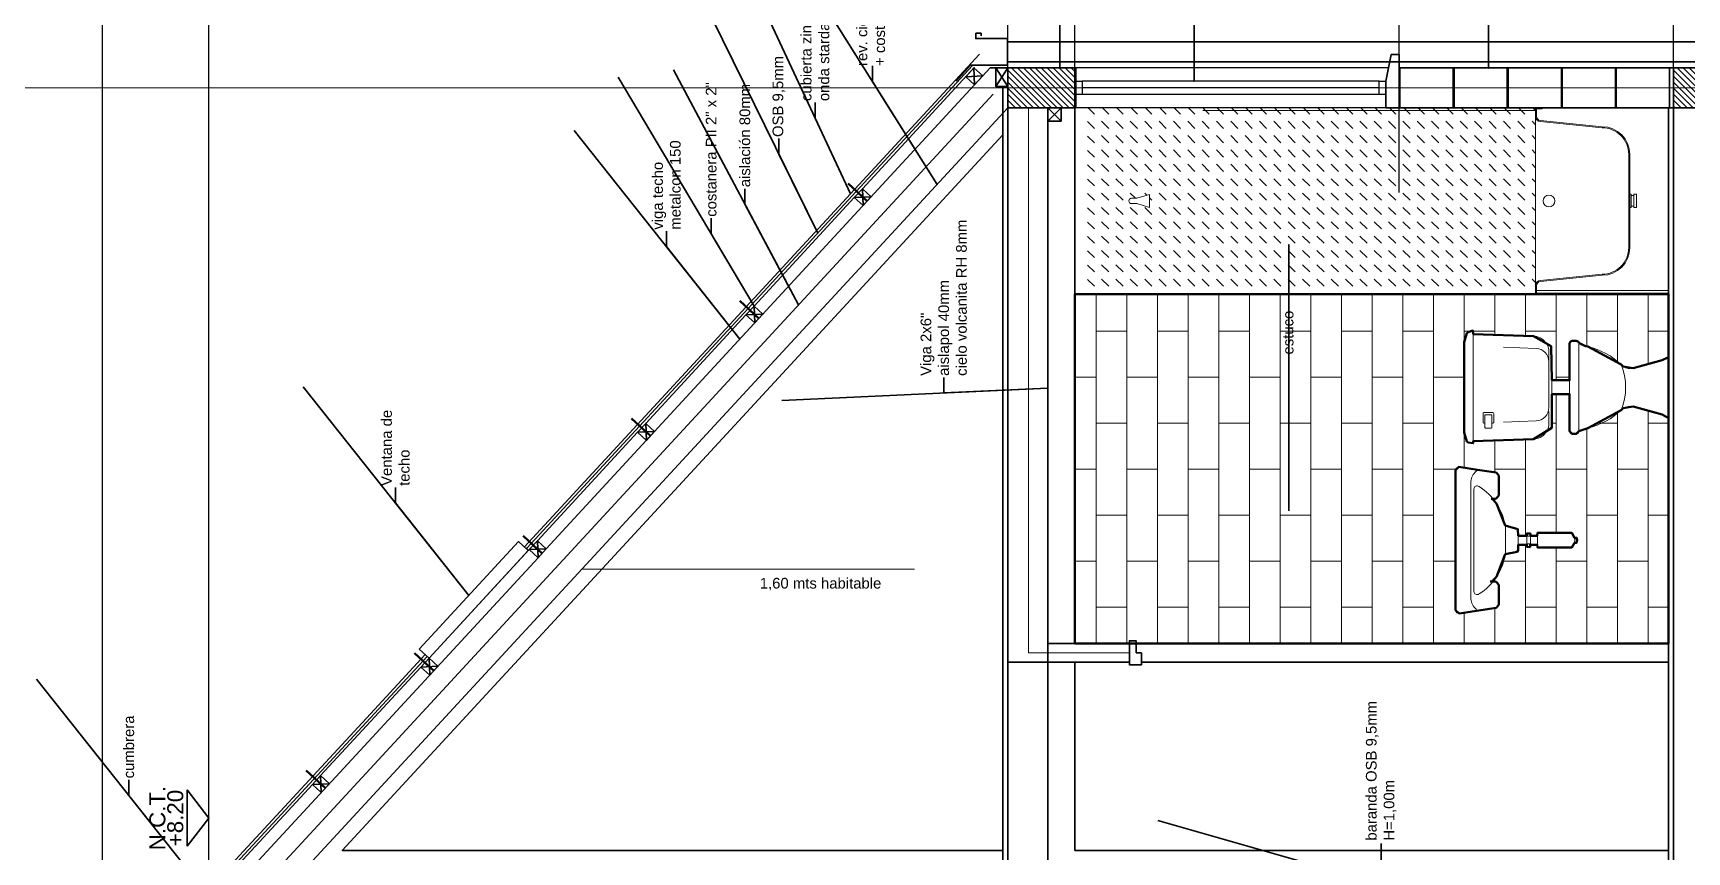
# Model space of a CAD drawing. Header units: metres. Extents: x 45 to 666, y -23 to 325.
# Drawn here: x 86.77 to 92.99, y 47.27 to 50.34 of the extents above; entities that cross this region are included whole.
import ezdxf
from ezdxf.enums import TextEntityAlignment as Align

# ---------------------------------------------------------------- set-up
doc = ezdxf.new("R2010")
doc.units = ezdxf.units.M
doc.header["$LTSCALE"] = 5
doc.header["$MEASUREMENT"] = 0
doc.linetypes.add('HIDDEN', pattern=[0.375, 0.25, -0.125])
doc.layers.get('0').update_dxf_attribs({"color": 30})
doc.layers.get('DEFPOINTS').update_dxf_attribs({"color": 210})
for name, color, linetype, lineweight in [('A-ANNO-DIMS', 3, 'Continuous', 18), ('A-ANNO-NOTE', 7, 'Continuous', 35), ('A-ANNO-SYMB', 3, 'Continuous', 18), ('A-ANNO-TEXT', 3, 'Continuous', 18), ('A-ELEV-MBE1', 7, 'Continuous', 35), ('A-ELEV-OTLN', 1, 'Continuous', 50), ('A-ELEV-PATT', 8, 'Continuous', 18), ('A-FLOR-OVHD', 3, 'HIDDEN', 18), ('A-FURN', 8, 'Continuous', 18), ('A-GLAZ-FULL', 4, 'Continuous', 25), ('A-WALL-BATT', 8, 'BATTING', 18), ('A-WALL-FULL', 7, 'Continuous', 35), ('A-WALL-FULL-EXTR', 7, 'Continuous', 35)]:
    doc.layers.add(name, color=color, linetype=linetype, lineweight=lineweight)
doc.styles.add('E-ARIAL', font='arial.ttf')
doc.styles.add('E-ROMANS', font='romans.shx', dxfattribs={"width": 0.8})
doc.linetypes.add('BATTING', pattern='A,0.0001,-0.1,[134,ltypeshp.shx,S=0.1,R=0,X=-0.1,Y=0],-0.2,[134,ltypeshp.shx,S=0.1,R=180,X=0.1,Y=0],-0.1', length=0.4001)
doc.dimstyles.new('E-0050_TICK_18', dxfattribs={"dimscale": 0.001, "dimtxt": 90, "dimasz": 90, "dimexe": 45, "dimexo": 30, "dimgap": 45, "dimtad": 0, "dimzin": 0, "dimdsep": 46, "dimtxsty": 'E-ROMANS', "dimblk": 'OBLIQUE', "dimcen": 45, "dimclrd": 256, "dimclre": 256, "dimclrt": 256, "dimadec": 0, "dimazin": 0, "dimtfac": 1, "dimtmove": 1, "dimatfit": 3, "dimldrblk": 'OPEN90', "dimfxl": 1, "dimtfill": 1, "dimtolj": 1, "dimtzin": 0, "dimarcsym": 0})
doc.dimstyles.new('E-0200_TICK_12', dxfattribs={"dimscale": 0.001, "dimtxt": 240, "dimasz": 240, "dimexe": 120, "dimexo": 80, "dimgap": 120, "dimtad": 0, "dimzin": 0, "dimdsep": 46, "dimtxsty": 'E-ROMANS', "dimblk": 'OBLIQUE', "dimcen": 120, "dimclrd": 256, "dimclre": 256, "dimclrt": 256, "dimadec": 0, "dimazin": 0, "dimtfac": 1, "dimtmove": 1, "dimatfit": 3, "dimldrblk": 'OPEN90', "dimfxl": 1, "dimtfill": 1, "dimtolj": 1, "dimtzin": 0, "dimlwd": -1, "dimarcsym": 0})

# ---------------------------------------------------------------- blocks, each defined once
blk = doc.blocks.new('TAG-LEVEL-CO')
for points in [[(0.352, 0.272), (-0.352, 0.272)], [(0.352, 0.272), (0, 0), (-0.352, 0.272)]]:
    blk.add_lwpolyline(points)
at = {"style": 'E-ARIAL'}
for tag, p in [('N.P.T.', (0, 0.486)), ('%%P0,00', (0, 0.262))]:
    blk.add_attdef(tag, text='', height=0.2, dxfattribs=at).set_placement(p, align=Align.BOTTOM_CENTER)
blk = doc.blocks.new('LO-ELEV-FR')
for p, q in [((0.0729, 0.2553), (0.0815, 0.2648)), ((0.0574, 0.2151), (0.0574, 0)), ((0.0687, 0.1925), (0.0687, 0)), ((0.0574, -0.2152), (0.0574, 0)), ((0.0687, -0.1926), (0.0687, 0)), ((0.1861, 0.0556), (0.2305, 0.0435)), ((0.1871, 0), (0.1871, 0.0448)), ((0.1871, 0), (0.1871, -0.0448)), ((0.2349, -0.0378), (0.2349, 0.0378)), ((0.2678, 0.0169), (0.2349, 0.0169)), ((0.2678, 0.0146), (0.2806, 0.0146)), ((0.3066, 0.0169), (0.2806, 0.0169)), ((0.3068, -0.0274), (0.3068, 0.0272)), ((0.4364, 0.0272), (0.3068, 0.0272)), ((0.4464, 0.0092), (0.454, 0.0092)), ((0.1861, -0.0556), (0.2305, -0.0435)), ((0.2678, -0.0171), (0.2349, -0.0171)), ((0.2678, -0.0136), (0.2806, -0.0136)), ((0.3066, -0.0171), (0.2806, -0.0171)), ((0.4364, -0.0274), (0.3068, -0.0274)), ((0.4464, -0.0093), (0.454, -0.0093)), ((0.0729, -0.2553), (0.0815, -0.2648))]:
    blk.add_line(p, q)
blk.add_lwpolyline([(0.1408, 0.1548), (0.1516, 0.1565, 0.371028), (0.1617, 0.1683), (0.1617, 0.2424, 0.371028), (0.1516, 0.2542), (0.0137, 0.275, 0.45876), (0, 0.2632), (0, 0), (0, -0.2633, 0.45876), (0.0137, -0.275), (0.1516, -0.2543, 0.371028), (0.1617, -0.2425), (0.1617, -0.1683, 0.371028), (0.1516, -0.1565), (0.1408, -0.1549)], format="xyb")
blk.add_lwpolyline([(0.2688, -0.0261), (0.2796, -0.0261, 0.414214), (0.2806, -0.0251), (0.2806, 0.025, 0.414214), (0.2796, 0.0259), (0.2688, 0.0259, 0.414214), (0.2678, 0.025), (0.2678, -0.0251, 0.414214)], format="xyb", close=True)
for centre, radius, start, end in [((0.1169, 0.2151), 0.0596, 137.65758, 180), ((0.0806, 0.1925), 0.0119, 51.1048, 180), ((-0.029, 0.0174), 0.2184, 9.39892, 57.5783), ((0.1275, 0.0448), 0.0596, 0, 7.94603), ((0.2289, 0.0378), 0.00596, 0, 74.78742), ((0.4084, -0.0001), 0.0391, 315.7069, 44.2931), ((0.441, -0.0001), 0.0159, 324.6242, 35.3758), ((-0.0291, -0.0174), 0.2186, 302.43777, 350.60488), ((0.1275, -0.0448), 0.0596, 352.05397, 0), ((0.2289, -0.0378), 0.00596, 285.21258, 0), ((0.1169, -0.2152), 0.0596, 180, 222.34242), ((0.0806, -0.1926), 0.0119, 180, 308.8952)]:
    blk.add_arc(centre, radius, start, end)
blk = doc.blocks.new('WC-ELEV-FR')
for p, q in [((-0.735, 0.2131), (-0.7527, 0.2075)), ((-0.7337, -0.2092), (-0.7337, 0.2122)), ((-0.7337, -0.202), (-0.7337, 0.205)), ((-0.7337, 0.2), (-0.5076, 0.1924)), ((-0.7687, 0), (-0.7687, 0.1702)), ((-0.6197, 0.151), (-0.4977, 0.1463)), ((-0.4412, 0.1543), (-0.4532, 0.1612)), ((-0.4497, 0.1344), (-0.4497, 0.091)), ((-0.4387, 0.15), (-0.4387, 0.0629)), ((-0.372, 0), (-0.372, 0.165)), ((-0.362, 0.175), (-0.347, 0.175)), ((-0.337, 0), (-0.337, 0.165)), ((-0.4497, -0.001), (-0.4497, 0.0964)), ((-0.4387, -0.0649), (-0.4387, 0.1177)), ((-0.1338, 0.0724), (-0.0245, 0.1016)), ((-0.0069, 0.1125), (0, 0.1125)), ((0, 0.1125), (0, -0.1125)), ((-0.7687, 0), (-0.7687, -0.1702)), ((-0.4387, 0.025), (-0.372, 0.025)), ((-0.372, 0), (-0.372, -0.165)), ((-0.337, 0), (-0.337, -0.165)), ((-0.4497, -0.001), (-0.4497, -0.0763)), ((-0.4387, -0.025), (-0.372, -0.025)), ((-0.697, -0.0978), (-0.697, -0.1318)), ((-0.694, -0.0948), (-0.66, -0.0948)), ((-0.69, -0.1048), (-0.69, -0.1508)), ((-0.688, -0.1028), (-0.666, -0.1028)), ((-0.664, -0.1048), (-0.664, -0.1508)), ((-0.657, -0.0978), (-0.657, -0.1318)), ((-0.4497, -0.1344), (-0.4497, -0.091)), ((-0.4387, -0.1519), (-0.4387, -0.0649)), ((-0.1338, -0.0724), (-0.0245, -0.1016)), ((-0.0069, -0.1125), (0, -0.1125)), ((-0.694, -0.1348), (-0.69, -0.1348)), ((-0.688, -0.1528), (-0.666, -0.1528)), ((-0.664, -0.1348), (-0.66, -0.1348)), ((-0.6197, -0.131), (-0.4977, -0.1263)), ((-0.4412, -0.1563), (-0.4532, -0.1632)), ((-0.362, -0.175), (-0.347, -0.175)), ((-0.735, -0.2101), (-0.7527, -0.2075)), ((-0.7337, -0.202), (-0.5076, -0.1943))]:
    blk.add_line(p, q)
for centre, radius, start, end in [((-0.7894, 0.1958), 0.03, 320.23772, 3.1482), ((-0.7495, 0.198), 0.01, 108.92464, 183.1482), ((-0.7347, 0.2122), 0.001, 0, 108.92464), ((-0.5097, 0.1324), 0.06, 37.54648, 88.05851), ((-0.7587, 0.1702), 0.01, 140.23772, 180), ((-0.4997, 0.0964), 0.05, 0, 87.7974), ((-0.5097, 0.1324), 0.06, 0, 37.54648), ((-0.4383, 0.1872), 0.03, 217.54648, 240.20943), ((-0.4437, 0.15), 0.005, 0, 60.20943), ((-0.362, 0.165), 0.01, 90, 180), ((-0.347, 0.165), 0.01, 0, 90), ((-0.3114, 0.186), 0.0318, 216.46258, 267.45664), ((-0.3151, 0.1042), 0.05, 76.81778, 87.45664), ((-0.3652, -0.1101), 0.2701, 45.94876, 76.81778), ((-0.3801, 0), 0.2186, 337.00873, 22.99127), ((-0.1427, 0.12), 0.05, 225.94876, 236.37108), ((-0.1454, 0.1158), 0.045, 236.37108, 284.94766), ((-0.0283, 0.1161), 0.015, 284.94766, 321.60502), ((-0.0042, 0.0969), 0.0158, 99.96566, 141.60502), ((-0.694, -0.0978), 0.003, 90, 180), ((-0.688, -0.1048), 0.002, 90, 180), ((-0.666, -0.1048), 0.002, 0, 90), ((-0.66, -0.0978), 0.003, 0, 90), ((-0.4997, -0.0763), 0.05, 272.2026, 0), ((-0.3652, 0.1101), 0.2701, 283.18222, 314.05124), ((-0.1427, -0.12), 0.05, 123.62892, 134.05124), ((-0.1454, -0.1158), 0.045, 75.05234, 123.62892), ((-0.0283, -0.1161), 0.015, 38.39498, 75.05234), ((-0.0042, -0.0969), 0.0158, 218.39498, 260.03434), ((-0.7587, -0.1702), 0.01, 180, 219.76228), ((-0.7894, -0.1958), 0.03, 356.8518, 39.76228), ((-0.694, -0.1318), 0.003, 180, 270), ((-0.688, -0.1508), 0.002, 180, 270), ((-0.666, -0.1508), 0.002, 270, 0), ((-0.66, -0.1318), 0.003, 270, 0), ((-0.5097, -0.1344), 0.06, 271.94149, 322.45352), ((-0.5097, -0.1344), 0.06, 322.45352, 0), ((-0.4383, -0.1892), 0.03, 119.79057, 142.45352), ((-0.4437, -0.1519), 0.005, 299.79057, 0), ((-0.362, -0.165), 0.01, 180, 270), ((-0.347, -0.165), 0.01, 270, 0), ((-0.3114, -0.186), 0.0318, 92.54336, 143.53742), ((-0.3151, -0.1042), 0.05, 272.54336, 283.18222), ((-0.7495, -0.198), 0.01, 176.8518, 251.07536), ((-0.7347, -0.2092), 0.001, 251.07536, 0)]:
    blk.add_arc(centre, radius, start, end)
blk = doc.blocks.new('TINA-CORTE TRANSV')
for p, q in [((-0.5, -0.6681), (-0.5, -0.0319)), ((-0.141, -0.33), (-0.131, -0.33)), ((-0.141, -0.37), (-0.131, -0.37))]:
    blk.add_line(p, q)
at = {"ltscale": 0.1}
for p, q in [((-1.9973, -0.34), (-2.0172, -0.34)), ((-1.9973, -0.36), (-2.0172, -0.36)), ((-1.9973, -0.34), (-1.95, -0.3251)), ((-1.9973, -0.36), (-1.95, -0.3749)), ((-1.95, -0.3749), (-1.95, -0.3251))]:
    blk.add_line(p, q, dxfattribs=at)
for points in [[(-0.475, -0.7), (-0.495, -0.7, -0.414214), (-0.5, -0.695), (-0.5, -0.6681, -0.385314), (-0.482, -0.6482), (-0.25, -0.625, 0.414214), (-0.15, -0.525), (-0.15, -0.175, 0.414214), (-0.25, -0.075), (-0.482, -0.0518, -0.385314), (-0.5, -0.0319), (-0.5, -0.005, -0.414214), (-0.495, 0), (-0.475, 0)], [(-0.475, -0.696), (-0.495, -0.696, -0.414214), (-0.496, -0.695), (-0.496, -0.6681, -0.385314), (-0.4816, -0.6522), (-0.2498, -0.629, 0.413646), (-0.146, -0.525), (-0.146, -0.175, 0.413646), (-0.2498, -0.071), (-0.4816, -0.0478, -0.385314), (-0.496, -0.0319), (-0.496, -0.005, -0.414214), (-0.495, -0.004), (-0.475, -0.004)]]:
    blk.add_lwpolyline(points, format="xyb")
for points in [[(-0.475, 0), (-0.475, -0.004)], [(-0.496, -0.686), (0, -0.686)], [(-0.475, -0.696), (0, -0.696)], [(-0.475, -0.696), (-0.475, -0.7)]]:
    blk.add_lwpolyline(points)
for points in [[(-0.141, -0.375), (-0.141, -0.325), (-0.146, -0.325), (-0.146, -0.375)], [(-0.121, -0.375), (-0.121, -0.325), (-0.131, -0.325), (-0.131, -0.375)]]:
    blk.add_lwpolyline(points, close=True)
blk.add_circle((-0.4495, -0.35), 0.022)
blk.add_arc((-2.0172, -0.35), 0.01, 90, 270, dxfattribs=at)
blk = doc.blocks.new('_Oblique')
at = {"color": 0, "linetype": 'ByBlock', "lineweight": -2}
blk.add_line((-0.5, -0.5), (0.5, 0.5), dxfattribs=at)
blk = doc.blocks.new('*D105')
at = {"layer": 'A-ANNO-DIMS', "lineweight": -2, "transparency": 16777216}
for p, q in [((93.0614, 51.0041), (93.1087, 51.1616)), ((93.1087, 51.1616), (93.1987, 51.1616)), ((92.9354, 49.7463), (92.9354, 51.0491)), ((92.9354, 51.0041), (93.1874, 51.0041)), ((93.1874, 49.7463), (93.1874, 51.0491))]:
    blk.add_line(p, q, dxfattribs=at)
at = {"layer": 'DEFPOINTS', "color": 0, "transparency": 16777216}
for p in [(93.1874, 51.0041), (92.9354, 49.7163), (93.1874, 49.7163)]:
    blk.add_point(p, dxfattribs=at)
at = {"layer": 'A-ANNO-DIMS', "lineweight": -2, "transparency": 16777216, "xscale": 0.09, "yscale": 0.09, "zscale": 0.09, "rotation": 180}
blk.add_blockref('_Oblique', (92.9354, 51.0041), dxfattribs=at)
at = {"layer": 'A-ANNO-DIMS', "lineweight": -2, "transparency": 16777216, "xscale": 0.09, "yscale": 0.09, "zscale": 0.09}
blk.add_blockref('_Oblique', (93.1874, 51.0041), dxfattribs=at)
at = {"layer": 'A-ANNO-DIMS', "transparency": 16777216, "insert": (93.3534, 51.1616), "char_height": 0.09, "attachment_point": 5, "style": 'E-ROMANS', "bg_fill": 3, "box_fill_scale": 1.25, "bg_fill_color": 256, "bg_fill_true_color": 13158600, "bg_fill_transparency": 0}
blk.add_mtext('\\A1;0.25', dxfattribs=at)
blk = doc.blocks.new('_Open90')
at = {"color": 0, "linetype": 'ByBlock', "lineweight": -2}
for p, q in [((0, 0), (-1, 0)), ((-0.5, 0.5), (0, 0)), ((0, 0), (-0.5, -0.5))]:
    blk.add_line(p, q, dxfattribs=at)
blk = doc.blocks.new('*D106')
at = {"layer": 'A-ANNO-DIMS', "lineweight": -2, "transparency": 16777216}
for p, q in [((91.9054, 49.7463), (91.9054, 51.0491)), ((91.9054, 51.0041), (92.2708, 51.0041)), ((92.9354, 51.0041), (92.57, 51.0041)), ((92.9354, 49.7463), (92.9354, 51.0491))]:
    blk.add_line(p, q, dxfattribs=at)
at = {"layer": 'DEFPOINTS', "color": 0, "transparency": 16777216}
for p in [(91.9054, 51.0041), (91.9054, 49.7163), (92.9354, 49.7163)]:
    blk.add_point(p, dxfattribs=at)
at = {"layer": 'A-ANNO-DIMS', "lineweight": -2, "transparency": 16777216, "xscale": 0.09, "yscale": 0.09, "zscale": 0.09, "rotation": 180}
blk.add_blockref('_Oblique', (91.9054, 51.0041), dxfattribs=at)
at = {"layer": 'A-ANNO-DIMS', "lineweight": -2, "transparency": 16777216, "xscale": 0.09, "yscale": 0.09, "zscale": 0.09}
blk.add_blockref('_Oblique', (92.9354, 51.0041), dxfattribs=at)
at = {"layer": 'A-ANNO-DIMS', "transparency": 16777216, "insert": (92.4204, 51.0041), "char_height": 0.09, "attachment_point": 5, "style": 'E-ROMANS', "bg_fill": 3, "box_fill_scale": 1.25, "bg_fill_color": 256, "bg_fill_true_color": 13158600, "bg_fill_transparency": 0}
blk.add_mtext('\\A1;1.03', dxfattribs=at)
blk = doc.blocks.new('*D107')
at = {"layer": 'A-ANNO-DIMS', "lineweight": -2, "transparency": 16777216}
for p, q in [((90.6874, 49.7463), (90.6874, 51.0491)), ((90.6874, 51.0041), (91.1468, 51.0041)), ((91.9054, 51.0041), (91.446, 51.0041)), ((91.9054, 49.7463), (91.9054, 51.0491))]:
    blk.add_line(p, q, dxfattribs=at)
at = {"layer": 'DEFPOINTS', "color": 0, "transparency": 16777216}
for p in [(90.6874, 51.0041), (90.6874, 49.7163), (91.9054, 49.7163)]:
    blk.add_point(p, dxfattribs=at)
at = {"layer": 'A-ANNO-DIMS', "lineweight": -2, "transparency": 16777216, "xscale": 0.09, "yscale": 0.09, "zscale": 0.09, "rotation": 180}
blk.add_blockref('_Oblique', (90.6874, 51.0041), dxfattribs=at)
at = {"layer": 'A-ANNO-DIMS', "lineweight": -2, "transparency": 16777216, "xscale": 0.09, "yscale": 0.09, "zscale": 0.09}
blk.add_blockref('_Oblique', (91.9054, 51.0041), dxfattribs=at)
at = {"layer": 'A-ANNO-DIMS', "transparency": 16777216, "insert": (91.2964, 51.0041), "char_height": 0.09, "attachment_point": 5, "style": 'E-ROMANS', "bg_fill": 3, "box_fill_scale": 1.25, "bg_fill_color": 256, "bg_fill_true_color": 13158600, "bg_fill_transparency": 0}
blk.add_mtext('\\A1;1.22', dxfattribs=at)
blk = doc.blocks.new('*D108')
at = {"layer": 'A-ANNO-DIMS', "lineweight": -2, "transparency": 16777216}
for p, q in [((90.5614, 51.0041), (90.6087, 51.1616)), ((90.6087, 51.1616), (90.6987, 51.1616)), ((90.4354, 49.7463), (90.4354, 51.0491)), ((90.6874, 51.0041), (90.4354, 51.0041)), ((90.6874, 49.7463), (90.6874, 51.0491))]:
    blk.add_line(p, q, dxfattribs=at)
at = {"layer": 'DEFPOINTS', "color": 0, "transparency": 16777216}
for p in [(90.4354, 51.0041), (90.4354, 49.7163), (90.6874, 49.7163)]:
    blk.add_point(p, dxfattribs=at)
at = {"layer": 'A-ANNO-DIMS', "lineweight": -2, "transparency": 16777216, "xscale": 0.09, "yscale": 0.09, "zscale": 0.09, "rotation": 180}
blk.add_blockref('_Oblique', (90.4354, 51.0041), dxfattribs=at)
at = {"layer": 'A-ANNO-DIMS', "lineweight": -2, "transparency": 16777216, "xscale": 0.09, "yscale": 0.09, "zscale": 0.09}
blk.add_blockref('_Oblique', (90.6874, 51.0041), dxfattribs=at)
at = {"layer": 'A-ANNO-DIMS', "transparency": 16777216, "insert": (90.8534, 51.1616), "char_height": 0.09, "attachment_point": 5, "style": 'E-ROMANS', "bg_fill": 3, "box_fill_scale": 1.25, "bg_fill_color": 256, "bg_fill_true_color": 13158600, "bg_fill_transparency": 0}
blk.add_mtext('\\A1;0.25', dxfattribs=at)
blk = doc.blocks.new('*D110')
at = {"layer": 'A-ANNO-DIMS', "lineweight": -2, "transparency": 16777216}
for p, q in [((87.4354, 46.9286), (87.4354, 51.0491)), ((87.4354, 51.0041), (88.7807, 51.0041)), ((90.4354, 51.0041), (89.0901, 51.0041)), ((90.4354, 49.7463), (90.4354, 51.0491))]:
    blk.add_line(p, q, dxfattribs=at)
at = {"layer": 'DEFPOINTS', "color": 0, "transparency": 16777216}
for p in [(87.4354, 51.0041), (90.4354, 49.7163), (87.4354, 46.8986)]:
    blk.add_point(p, dxfattribs=at)
at = {"layer": 'A-ANNO-DIMS', "lineweight": -2, "transparency": 16777216, "xscale": 0.09, "yscale": 0.09, "zscale": 0.09, "rotation": 180}
blk.add_blockref('_Oblique', (87.4354, 51.0041), dxfattribs=at)
at = {"layer": 'A-ANNO-DIMS', "lineweight": -2, "transparency": 16777216, "xscale": 0.09, "yscale": 0.09, "zscale": 0.09}
blk.add_blockref('_Oblique', (90.4354, 51.0041), dxfattribs=at)
at = {"layer": 'A-ANNO-DIMS', "transparency": 16777216, "insert": (88.9354, 51.0041), "char_height": 0.09, "attachment_point": 5, "style": 'E-ROMANS', "bg_fill": 3, "box_fill_scale": 1.25, "bg_fill_color": 256, "bg_fill_true_color": 13158600, "bg_fill_transparency": 0}
blk.add_mtext('\\A1;3.00', dxfattribs=at)
blk = doc.blocks.new('*D111')
at = {"layer": 'A-ANNO-DIMS', "lineweight": -2, "transparency": 16777216}
for p, q in [((87.0354, 46.7713), (87.0354, 51.0491)), ((87.0354, 51.0041), (87.0807, 51.0041)), ((87.4354, 51.0041), (87.3901, 51.0041)), ((87.4354, 46.9286), (87.4354, 51.0491))]:
    blk.add_line(p, q, dxfattribs=at)
at = {"layer": 'DEFPOINTS', "color": 0, "transparency": 16777216}
for p in [(87.0354, 51.0041), (87.4354, 46.8986), (87.0354, 46.7413)]:
    blk.add_point(p, dxfattribs=at)
at = {"layer": 'A-ANNO-DIMS', "lineweight": -2, "transparency": 16777216, "xscale": 0.09, "yscale": 0.09, "zscale": 0.09, "rotation": 180}
blk.add_blockref('_Oblique', (87.0354, 51.0041), dxfattribs=at)
at = {"layer": 'A-ANNO-DIMS', "lineweight": -2, "transparency": 16777216, "xscale": 0.09, "yscale": 0.09, "zscale": 0.09}
blk.add_blockref('_Oblique', (87.4354, 51.0041), dxfattribs=at)
at = {"layer": 'A-ANNO-DIMS', "transparency": 16777216, "insert": (87.2354, 51.0041), "char_height": 0.09, "attachment_point": 5, "style": 'E-ROMANS', "bg_fill": 3, "box_fill_scale": 1.25, "bg_fill_color": 256, "bg_fill_true_color": 13158600, "bg_fill_transparency": 0}
blk.add_mtext('\\A1;0.40', dxfattribs=at)

msp = doc.modelspace()

# ---------------------------------------------------------------- hatches: boundary and pattern name
at = {"layer": 'A-ELEV-PATT'}
h = msp.add_hatch(dxfattribs=at)
h.set_pattern_fill('LINE', color=256, scale=0.005, angle=495, style=0)
h.set_pattern_definition([(135, (162.921184, -76.723201), (-0.0112253202, -0.0112253202), [])])
h.paths.add_polyline_path([(90.4354, 50.1392), (90.4354, 50.0642), (90.6874, 50.0642), (90.6874, 50.1392)])
h.paths.add_polyline_path([(90.4354, 50.2142), (90.4354, 50.1392), (90.6874, 50.1392), (90.6874, 50.2142)])
h = msp.add_hatch(dxfattribs=at)
h.set_pattern_fill('LINE', color=256, scale=0.005, angle=495, style=0)
h.set_pattern_definition([(135, (165.421184, -76.723201), (-0.0112253202, -0.0112253202), [])])
h.paths.add_polyline_path([(92.9354, 50.1392), (92.9354, 50.0642), (93.1874, 50.0642), (93.1874, 50.1392)])
h.paths.add_polyline_path([(92.9354, 50.2142), (92.9354, 50.1392), (93.1874, 50.1392), (93.1874, 50.2142)])
h = msp.add_hatch(dxfattribs=at)
h.set_pattern_fill('DASH', color=256, scale=0.012, angle=45, style=0)
h.set_pattern_definition([(135, (-11.182932, -0.338833), (-0.053881537, -1e-15), [0.0381, -0.0381])])
h.paths.add_polyline_path([(90.7354, 50.0642), (90.7354, 49.3642), (92.4174, 49.3642), (92.4174, 49.3961), (92.4174, 50.0323), (92.4174, 50.0642)])
h.paths.add_polyline_path([(90.9674, 49.7391), (90.9674, 49.6893), (90.9201, 49.7042), (90.9002, 49.7042, -1), (90.9002, 49.7242), (90.9201, 49.7242)], flags=16)
h = msp.add_hatch(dxfattribs=at)
h.set_pattern_fill('AR-BRSTD', color=256, scale=0.0017, style=0)
h.set_pattern_definition([(90, (-36.83152, 0), (-0.11516106, -2e-15), []), (180, (-36.83152, 0), (-0.11516106, -0.17272), [0.11516106, -0.11516106])])
h.paths.add_polyline_path([(90.6874, 48.0522), (90.6874, 49.3642), (92.9174, 49.3642), (92.9174, 48.0522)])
h.paths.add_polyline_path([(92.1311, 48.1651), (92.269, 48.1859), (92.2792, 48.1976), (92.2792, 48.2718), (92.269, 48.2836), (92.2528, 48.2852), (92.2706, 48.3021), (92.3039, 48.387), (92.3479, 48.3966), (92.3523, 48.4023), (92.3523, 48.423), (92.3852, 48.423), (92.3852, 48.415), (92.397, 48.414), (92.397, 48.423), (92.424, 48.423), (92.4242, 48.4127), (92.5538, 48.4127), (92.5638, 48.4308), (92.5714, 48.4308), (92.5743, 48.44), (92.5714, 48.4493), (92.5638, 48.4493), (92.5538, 48.4673), (92.4242, 48.4673), (92.424, 48.457), (92.398, 48.457), (92.398, 48.4651), (92.3855, 48.4658), (92.3852, 48.457), (92.3523, 48.457), (92.3511, 48.4815), (92.3035, 48.4957), (92.2706, 48.578), (92.2548, 48.5949), (92.269, 48.5966), (92.2792, 48.6084), (92.2792, 48.6825), (92.269, 48.6943), (92.199, 48.7049), (92.1293, 48.7152), (92.1174, 48.7033), (92.1174, 48.1768)], flags=16)
h.paths.add_polyline_path([(92.9174, 48.9017), (92.9105, 48.9017), (92.893, 48.9126), (92.7836, 48.9418), (92.747, 48.9358), (92.7386, 48.9288), (92.6138, 48.8613), (92.5804, 48.8492), (92.5704, 48.8392), (92.5554, 48.8392), (92.5454, 48.8492), (92.5454, 48.9892), (92.4788, 48.9892), (92.4788, 48.8623), (92.4098, 48.8199), (92.1838, 48.8122), (92.1838, 48.805), (92.1833, 48.8042), (92.1647, 48.8067), (92.1597, 48.8106), (92.1488, 48.844), (92.1488, 49.1844), (92.1597, 49.2178), (92.1647, 49.2217), (92.1824, 49.2274), (92.1838, 49.2142), (92.4098, 49.2066), (92.4762, 49.1685), (92.4788, 49.0406), (92.5454, 49.0406), (92.5454, 49.1792), (92.5483, 49.1863), (92.5554, 49.1892), (92.5704, 49.1892), (92.5775, 49.1863), (92.5804, 49.1813), (92.6046, 49.1684), (92.6138, 49.1671), (92.7386, 49.0996), (92.747, 49.0926), (92.7836, 49.0866), (92.893, 49.1158), (92.914, 49.1267), (92.9174, 49.1267)], flags=17)

# ---------------------------------------------------------------- linework, layer by layer
at = {"layer": 'A-ANNO-SYMB', "ltscale": 2}
msp.add_lwpolyline([(97.3267, 50.1392), (85.8641, 50.1392)], dxfattribs=at)
at = {"layer": 'A-ELEV-MBE1'}
for p, q in [((90.3697, 50.2142), (90.4354, 50.2142)), ((90.6874, 48.0522), (90.6874, 50.0642)), ((92.4224, 49.3642), (90.6874, 49.3642)), ((90.6874, 47.2742), (90.6874, 47.9822)), ((90.9374, 47.9822), (92.9174, 47.9822)), ((92.9174, 47.2742), (90.6874, 47.2742))]:
    msp.add_line(p, q, dxfattribs=at)
for points in [[(90.4349, 50.3115), (94.6354, 50.3115)], [(90.3034, 50.2235), (88.6309, 48.4115), (88.6275, 48.4078)], [(90.3697, 50.2142), (88.7018, 48.4073)], [(90.3108, 50.2167), (89.8896, 49.7604)], [(90.4349, 50.2365), (94.6354, 50.2365)], [(89.8896, 49.7604), (89.8922, 49.6968)], [(89.8591, 49.7274), (89.4827, 49.3195)], [(89.8591, 49.7274), (89.9227, 49.7299)], [(89.4827, 49.3195), (89.4852, 49.256)], [(89.4521, 49.2865), (89.0757, 48.8787)], [(89.4521, 49.2865), (89.5157, 49.289)], [(89.0452, 48.8456), (88.6687, 48.4378)], [(89.0452, 48.8456), (89.1088, 48.8481)], [(89.0757, 48.8787), (89.0782, 48.8151)], [(88.6382, 48.4047), (88.2618, 47.9969)], [(88.6382, 48.4047), (88.7018, 48.4073)], [(88.6687, 48.4378), (88.6713, 48.3742)], [(88.6713, 48.3742), (87.5313, 47.1392)], [(88.2544, 48.0037), (87.4627, 47.146)], [(88.2312, 47.9638), (87.8548, 47.556)], [(88.2312, 47.9638), (88.2948, 47.9664)], [(88.2618, 47.9969), (88.2643, 47.9333)], [(87.8243, 47.523), (87.47, 47.1392)], [(87.8243, 47.523), (87.8879, 47.5255)], [(87.8548, 47.556), (87.8573, 47.4924)]]:
    msp.add_lwpolyline(points, dxfattribs=at)
at = {"layer": 'A-ELEV-OTLN'}
for p, q in [((92.2582, 48.5949), (92.2514, 48.5949)), ((92.2582, 48.2852), (92.2473, 48.2852))]:
    msp.add_line(p, q, dxfattribs=at)
for points in [[(89.9074, 49.7134), (89.8358, 49.7795)], [(89.5005, 49.2725), (89.4288, 49.3387)], [(89.0935, 48.8316), (89.0218, 48.8978)], [(88.6865, 48.3907), (88.6149, 48.4569)], [(88.2796, 47.9498), (88.2079, 48.016)], [(87.8726, 47.509), (87.8009, 47.5751)]]:
    msp.add_lwpolyline(points, dxfattribs=at)
for points in [[(90.6874, 48.0522), (90.6874, 49.3642), (92.9174, 49.3642), (92.9174, 48.0522)], [(92.9174, 48.9017), (92.9105, 48.9017), (92.893, 48.9126), (92.7836, 48.9418), (92.747, 48.9358), (92.7386, 48.9288), (92.6138, 48.8613), (92.5804, 48.8492), (92.5704, 48.8392), (92.5554, 48.8392), (92.5454, 48.8492), (92.5454, 48.9892), (92.4788, 48.9892), (92.4788, 48.8623), (92.4098, 48.8199), (92.1838, 48.8122), (92.1838, 48.805), (92.1833, 48.8042), (92.1647, 48.8067), (92.1597, 48.8106), (92.1488, 48.844), (92.1488, 49.1844), (92.1597, 49.2178), (92.1647, 49.2217), (92.1824, 49.2274), (92.1838, 49.2142), (92.4098, 49.2066), (92.4762, 49.1685), (92.4788, 49.0406), (92.5454, 49.0406), (92.5454, 49.1792), (92.5483, 49.1863), (92.5554, 49.1892), (92.5704, 49.1892), (92.5775, 49.1863), (92.5804, 49.1813), (92.6046, 49.1684), (92.6046, 49.1684), (92.6138, 49.1671), (92.7386, 49.0996), (92.747, 49.0926), (92.7836, 49.0866), (92.893, 49.1158), (92.914, 49.1267), (92.9174, 49.1267)], [(92.1311, 48.1651), (92.269, 48.1859), (92.2792, 48.1976), (92.2792, 48.2718), (92.269, 48.2836), (92.2528, 48.2852), (92.2706, 48.3021), (92.3039, 48.387), (92.3479, 48.3966), (92.3523, 48.4023), (92.3523, 48.423), (92.3852, 48.423), (92.3852, 48.415), (92.397, 48.414), (92.397, 48.423), (92.424, 48.423), (92.4242, 48.4127), (92.5538, 48.4127), (92.5638, 48.4308), (92.5714, 48.4308), (92.5743, 48.44), (92.5714, 48.4493), (92.5638, 48.4493), (92.5538, 48.4673), (92.4242, 48.4673), (92.424, 48.457), (92.398, 48.457), (92.398, 48.4651), (92.3855, 48.4658), (92.3852, 48.457), (92.3523, 48.457), (92.3511, 48.4815), (92.3035, 48.4957), (92.2706, 48.578), (92.2548, 48.5949), (92.269, 48.5966), (92.2792, 48.6084), (92.2792, 48.6825), (92.269, 48.6943), (92.199, 48.7049), (92.1293, 48.7152), (92.1174, 48.7033), (92.1174, 48.1768)]]:
    msp.add_lwpolyline(points, close=True, dxfattribs=at)
at = {"layer": 'A-FLOR-OVHD'}
msp.add_line((92.4174, 50.0542), (90.6354, 50.0542), dxfattribs=at)
at = {"layer": 'A-FURN'}
msp.add_line((90.9174, 48.0522), (92.9174, 48.0522), dxfattribs=at)
at = {"layer": 'A-GLAZ-FULL'}
for p, q in [((91.8654, 50.2141), (90.6904, 50.2142)), ((91.8304, 50.1639), (90.7154, 50.1639)), ((91.8304, 50.1389), (90.7154, 50.1389)), ((91.8554, 50.0642), (90.6904, 50.0642)), ((91.8304, 50.1139), (90.7154, 50.1139))]:
    msp.add_line(p, q, dxfattribs=at)
for points in [[(90.6904, 50.1639), (90.7154, 50.1639), (90.7154, 50.1139), (90.6904, 50.1139)], [(91.8554, 50.1139), (91.8304, 50.1139), (91.8304, 50.1639), (91.8554, 50.1639)]]:
    msp.add_lwpolyline(points, dxfattribs=at)
at = {"layer": 'A-WALL-BATT', "ltscale": 0.018}
for p, q in [((90.5129, 48.0172), (90.5129, 50.0642)), ((90.8924, 48.0172), (90.5129, 48.0172))]:
    msp.add_line(p, q, dxfattribs=at)
msp.add_lwpolyline([(90.3803, 50.1151), (87.6333, 47.1392)], dxfattribs=at)
at = {"layer": 'A-WALL-FULL'}
for points in [[(90.6874, 50.2142), (90.6874, 50.0642), (90.4354, 50.0642), (90.4354, 50.2142), (90.6874, 50.2142)], [(93.1874, 50.2142), (93.1874, 50.0642), (92.9354, 50.0642), (92.9354, 50.2142), (93.1874, 50.2142)]]:
    msp.add_lwpolyline(points, dxfattribs=at)
at = {"layer": 'A-WALL-FULL-EXTR'}
for p, q in [((90.3149, 50.3442), (90.3349, 50.3442)), ((90.3349, 50.3442), (90.3349, 50.3342)), ((90.2949, 50.2242), (90.2419, 50.1643)), ((90.6904, 50.2142), (90.6874, 50.2142)), ((90.6904, 50.2142), (90.6904, 50.0642)), ((92.9354, 50.2142), (91.9054, 50.2142)), ((91.9054, 50.2142), (91.9054, 50.0642)), ((91.9084, 50.2142), (91.9084, 50.0642)), ((92.1084, 50.2142), (92.1084, 50.0642)), ((92.1114, 50.2142), (92.1114, 50.0642)), ((92.3114, 50.2142), (92.3114, 50.0642)), ((92.3144, 50.2142), (92.3144, 50.0642)), ((92.5144, 50.2142), (92.5144, 50.0642)), ((92.5174, 50.2142), (92.5174, 50.0642)), ((92.7174, 50.2142), (92.7174, 50.0642)), ((92.7204, 50.2142), (92.7204, 50.0642)), ((92.9204, 50.2142), (92.9204, 50.0642)), ((90.6904, 50.0642), (90.6874, 50.0642)), ((92.9354, 50.0642), (91.8554, 50.0642)), ((90.5854, 48.0522), (90.8924, 48.0522)), ((90.9174, 48.0172), (90.9374, 48.0172)), ((90.5854, 47.9822), (90.8924, 47.9822))]:
    msp.add_line(p, q, dxfattribs=at)
for points in [[(90.3149, 50.3442), (90.3149, 50.3242), (90.4349, 50.3242), (90.4349, 50.2242), (90.2949, 50.2242)], [(90.3288, 50.2657), (88.6201, 48.4146)], [(90.278, 50.1811), (90.311, 50.1506), (90.3416, 50.1837), (90.3085, 50.2142), (90.278, 50.1811)], [(90.3085, 50.2142), (90.311, 50.1506)], [(90.278, 50.1811), (90.3416, 50.1837)], [(90.4354, 50.0642), (87.7354, 47.1392)], [(90.4354, 47.9822), (90.4354, 50.0642)], [(90.5854, 47.2142), (90.5854, 50.0642)], [(89.8591, 49.7274), (89.8922, 49.6968), (89.9227, 49.7299), (89.8896, 49.7604), (89.8591, 49.7274)], [(89.4521, 49.2865), (89.4852, 49.256), (89.5157, 49.289), (89.4827, 49.3195), (89.4521, 49.2865)], [(89.0452, 48.8456), (89.0782, 48.8151), (89.1088, 48.8481), (89.0757, 48.8787), (89.0452, 48.8456)], [(88.6382, 48.4047), (88.6713, 48.3742), (88.7018, 48.4073), (88.6687, 48.4378), (88.6382, 48.4047)], [(90.9174, 48.0172), (90.9174, 48.0622), (90.8924, 48.0622), (90.8924, 47.9722), (90.9374, 47.9722), (90.9374, 48.0172)], [(88.2471, 48.0105), (88.042, 47.7883), (87.4429, 47.1392)], [(88.2312, 47.9638), (88.2643, 47.9333), (88.2948, 47.9664), (88.2618, 47.9969), (88.2312, 47.9638)], [(87.8243, 47.523), (87.8573, 47.4924), (87.8879, 47.5255), (87.8548, 47.556), (87.8243, 47.523)]]:
    msp.add_lwpolyline(points, dxfattribs=at)

# ---------------------------------------------------------------- block references
at = {"layer": 'A-ANNO-NOTE', "xscale": 0.2999999999999972, "yscale": 0.2999999999999972, "zscale": 0.2999999999999972, "rotation": 90}
msp.add_blockref('TAG-LEVEL-CO', (87.4354, 47.3965), dxfattribs=at).add_auto_attribs({'%%P0,00': '+8.20', 'N.P.T.': 'N.C.T.'})
at = {"layer": 'A-FURN'}
for name, p in [('TINA-CORTE TRANSV', (92.9174, 50.0642)), ('WC-ELEV-FR', (92.9174, 49.0142)), ('LO-ELEV-FR', (92.1174, 48.4401))]:
    msp.add_blockref(name, p, dxfattribs=at)

# ---------------------------------------------------------------- texts
at = {"layer": 'A-ANNO-NOTE', "char_height": 0.04, "rotation": 90, "style": 'E-ARIAL'}
for s, insert, attachment_point in [('cubierta zinc alum\\Ponda stardar', (89.7118, 50.0892), 4), ('costanera PII 2" x 2"', (89.3216, 49.6548), 4), ('aislación 80mm', (89.4482, 49.7659), 4), ('viga techo\\Pmetalcon 150', (89.1537, 49.6065), 4), ('Viga 2x6"\\Paislapol 40mm\\Pcielo volcanita RH 8mm', (90.195, 49.0572), 4), ('estuco', (91.4885, 49.302), 6), ('baranda OSB 9,5mm\\PH=1,00m', (91.8375, 47.3115), 4)]:
    msp.add_mtext(s, dxfattribs=dict(at, insert=insert, attachment_point=attachment_point))
at = {"layer": 'A-ANNO-TEXT', "insert": (89.5758, 49.9545), "char_height": 0.04, "attachment_point": 4, "rotation": 90, "style": 'E-ARIAL'}
msp.add_mtext('OSB 9,5mm', dxfattribs=at)

# ---------------------------------------------------------------- leaders
at = {"layer": 'A-ANNO-NOTE', "annotation_type": 0, "has_hookline": 1, "horizontal_direction": (0, 1, 0)}
for points, hookline_direction, text_width in [([(90.6304, 50.2142), (90.6305, 50.4538), (90.6304, 50.512)], 0, 0.2136), ([(92.2407, 50.213), (92.2408, 50.4273), (92.241, 50.2746)], 0, 0.5631), ([(91.1354, 50.1639), (91.1355, 50.4035), (91.1354, 50.4617)], 0, 0.4197), ([(89.8442, 49.7407), (89.7119, 50.0253), (89.7118, 50.0835)], 0, 0.4446), ([(89.7219, 49.5934), (89.5759, 49.8906), (89.5758, 49.9488)], 0, 0.298), ([(89.4827, 49.3195), (89.3217, 49.5909), (89.3216, 49.6491)], 0, 0.5008), ([(89.6498, 49.3237), (89.4483, 49.702), (89.4482, 49.7601)], 0, 0.3826), ([(89.4294, 49.1955), (89.1537, 49.5426), (89.1537, 49.6008)], 0, 0.3291), ([(91.491, 49.5505), (91.4909, 49.3616), (91.491, 49.3105)], 1, 0.1605), ([(91.9606, 47.113), (91.8373, 47.1482), (91.8375, 47.3007)], 0, 0.5177)]:
    msp.add_leader(points, dimstyle='E-0200_TICK_12', override={"dimasz": 0.2, "dimtad": 0, "dimldrblk": 'Open90'}, dxfattribs=dict(at, hookline_direction=hookline_direction, text_width=text_width))

# ---------------------------------------------------------------- next in the draw order: dimensions: what is measured, and where the dimension line sits
at = {"layer": 'A-ANNO-DIMS'}
dim = msp.add_linear_dim(base=(93.1874, 51.0041), p1=(92.9354, 49.7163), p2=(93.1874, 49.7163), angle=0, dimstyle='E-0050_TICK_18', dxfattribs=at)
dim.commit()
dim.dimension.update_dxf_attribs({"geometry": '*D105', "text_midpoint": (93.2437, 51.1616)})

# ---------------------------------------------------------------- next in the draw order: dimensions: what is measured, and where the dimension line sits
dim = msp.add_linear_dim(base=(91.9054, 51.0041), p1=(92.9354, 49.7163), p2=(91.9054, 49.7163), angle=0, dimstyle='E-0050_TICK_18', dxfattribs=at)
dim.commit()
dim.dimension.update_dxf_attribs({"geometry": '*D106', "text_midpoint": (92.4204, 51.0041)})

# ---------------------------------------------------------------- next in the draw order: linework, layer by layer
at = {"layer": 'A-WALL-FULL-EXTR'}
for points in [[(92.9174, 50.0642), (92.9174, 44.2142)], [(92.9354, 50.0642), (92.9354, 44.2142)]]:
    msp.add_lwpolyline(points, dxfattribs=at)

# ---------------------------------------------------------------- next in the draw order: dimensions: what is measured, and where the dimension line sits
at = {"layer": 'A-ANNO-DIMS'}
dim = msp.add_linear_dim(base=(90.6874, 51.0041), p1=(91.9054, 49.7163), p2=(90.6874, 49.7163), angle=0, dimstyle='E-0050_TICK_18', dxfattribs=at)
dim.commit()
dim.dimension.update_dxf_attribs({"geometry": '*D107', "text_midpoint": (91.2964, 51.0041)})

# ---------------------------------------------------------------- next in the draw order: linework, layer by layer
at = {"layer": 'A-WALL-FULL-EXTR'}
msp.add_lwpolyline([(91.9054, 50.2142), (91.9054, 50.2642), (91.8754, 50.2642), (91.8554, 50.1639), (91.8554, 50.0642)], dxfattribs=at)

# ---------------------------------------------------------------- next in the draw order: dimensions: what is measured, and where the dimension line sits
at = {"layer": 'A-ANNO-DIMS'}
dim = msp.add_linear_dim(base=(90.4354, 51.0041), p1=(90.6874, 49.7163), p2=(90.4354, 49.7163), angle=0, dimstyle='E-0050_TICK_18', dxfattribs=at)
dim.commit()
dim.dimension.update_dxf_attribs({"geometry": '*D108', "text_midpoint": (90.7437, 51.1616)})

# ---------------------------------------------------------------- next in the draw order: linework, layer by layer
at = {"layer": 'A-ELEV-MBE1'}
for p, q in [((90.5854, 50.0142), (90.6354, 50.0642)), ((90.5854, 50.0642), (90.6354, 50.0142))]:
    msp.add_line(p, q, dxfattribs=at)
at = {"layer": 'A-WALL-FULL-EXTR'}
for p, q in [((90.5854, 50.0142), (90.5854, 50.0642)), ((90.6354, 50.0142), (90.6354, 50.0642)), ((90.6354, 50.0142), (90.5854, 50.0142))]:
    msp.add_line(p, q, dxfattribs=at)

# ---------------------------------------------------------------- next in the draw order: leaders
at = {"layer": 'A-ANNO-NOTE', "annotation_type": 0, "has_hookline": 1, "hookline_direction": 0, "text_width": 0.5811, "horizontal_direction": (0, 1, 0)}
msp.add_leader([(90.5854, 49.0117), (90.1951, 48.9933), (90.1951, 49.0515)], dimstyle='E-0200_TICK_12', override={"dimasz": 0.2, "dimtad": 0, "dimldrblk": 'Open90'}, dxfattribs=at)

# ---------------------------------------------------------------- next in the draw order: dimensions: what is measured, and where the dimension line sits
at = {"layer": 'A-ANNO-DIMS'}
dim = msp.add_linear_dim(base=(87.4354, 51.0041), p1=(90.4354, 49.7163), p2=(87.4354, 46.8986), angle=0, dimstyle='E-0050_TICK_18', dxfattribs=at)
dim.commit()
dim.dimension.update_dxf_attribs({"geometry": '*D110', "text_midpoint": (88.9354, 51.0041)})

# ---------------------------------------------------------------- next in the draw order: linework, layer by layer
at = {"layer": 'A-ELEV-MBE1'}
for p in [(90.4354, 47.2742), (90.5854, 47.9822)]:
    msp.add_line(p, (90.4354, 47.9822), dxfattribs=at)
for points in [[(90.3904, 50.1442), (90.4354, 50.2142)], [(90.3904, 50.2142), (90.4354, 50.1442)], [(90.4174, 47.2742), (87.9362, 47.2742), (90.4174, 49.9621)]]:
    msp.add_lwpolyline(points, dxfattribs=at)
at = {"layer": 'A-FLOR-OVHD'}
msp.add_line((88.8354, 48.3309), (90.4174, 48.3309), dxfattribs=at)
at = {"layer": 'A-WALL-FULL-EXTR'}
for points in [[(90.4354, 50.1442), (90.4354, 50.2142), (90.3904, 50.2142), (90.3904, 50.1442), (90.4354, 50.1442)], [(90.4174, 50.1442), (90.4174, 44.1342)], [(90.4354, 50.0642), (90.4354, 44.2142)]]:
    msp.add_lwpolyline(points, dxfattribs=at)
msp.add_lwpolyline([(88.225, 48.0308), (88.5981, 48.435), (88.6348, 48.401), (88.2618, 47.9969)], close=True, dxfattribs=at)

# ---------------------------------------------------------------- next in the draw order: texts
at = {"layer": 'A-ANNO-NOTE', "char_height": 0.04, "attachment_point": 4, "rotation": 90, "style": 'E-ARIAL'}
for s, insert in [('rev. cielo volcanita 10mm\\P+ costanera / omega ', (89.9272, 50.2214)), ('Ventana de\\Ptecho', (88.1358, 48.6439))]:
    msp.add_mtext(s, dxfattribs=dict(at, insert=insert))
at = {"layer": 'A-ANNO-NOTE', "insert": (89.504, 48.2986), "char_height": 0.04, "attachment_point": 1, "style": 'E-ARIAL'}
msp.add_mtext('1,60 mts habitable', dxfattribs=at)

# ---------------------------------------------------------------- next in the draw order: dimensions: what is measured, and where the dimension line sits
at = {"layer": 'A-ANNO-DIMS'}
dim = msp.add_linear_dim(base=(87.0354, 51.0041), p1=(87.4354, 46.8986), p2=(87.0354, 46.7413), angle=0, dimstyle='E-0050_TICK_18', dxfattribs=at)
dim.commit()
dim.dimension.update_dxf_attribs({"geometry": '*D111', "text_midpoint": (87.2354, 51.0041)})

# ---------------------------------------------------------------- next in the draw order: leaders
at = {"layer": 'A-ANNO-NOTE'}
msp.add_leader([(90.17, 49.7767), (89.9273, 50.1633), (89.9272, 50.2214)], dimstyle='E-0200_TICK_12', override={"dimasz": 0.2, "dimtad": 0, "dimldrblk": 'Open90'}, dxfattribs=at)
at = {"layer": 'A-ANNO-NOTE', "annotation_type": 0, "has_hookline": 1, "hookline_direction": 0, "text_width": 0.2833, "horizontal_direction": (0, 1, 0)}
msp.add_leader([(88.4116, 48.2329), (88.1359, 48.58), (88.1358, 48.6381)], dimstyle='E-0200_TICK_12', override={"dimasz": 0.2, "dimtad": 0, "dimldrblk": 'Open90'}, dxfattribs=at)

# ---------------------------------------------------------------- next in the draw order: texts
at = {"layer": 'A-ANNO-NOTE', "insert": (87.1345, 47.5456), "char_height": 0.04, "attachment_point": 4, "rotation": 90, "style": 'E-ARIAL'}
msp.add_mtext('cumbrera', dxfattribs=at)

# ---------------------------------------------------------------- next in the draw order: leaders
at = {"layer": 'A-ANNO-NOTE', "annotation_type": 0, "has_hookline": 1, "hookline_direction": 0, "text_width": 0.2315, "horizontal_direction": (0, 1, 0)}
msp.add_leader([(87.4103, 47.1346), (87.1346, 47.4817), (87.1345, 47.5399)], dimstyle='E-0200_TICK_12', override={"dimasz": 0.2, "dimtad": 0, "dimldrblk": 'Open90'}, dxfattribs=at)

doc.saveas('drawing.dxf')
